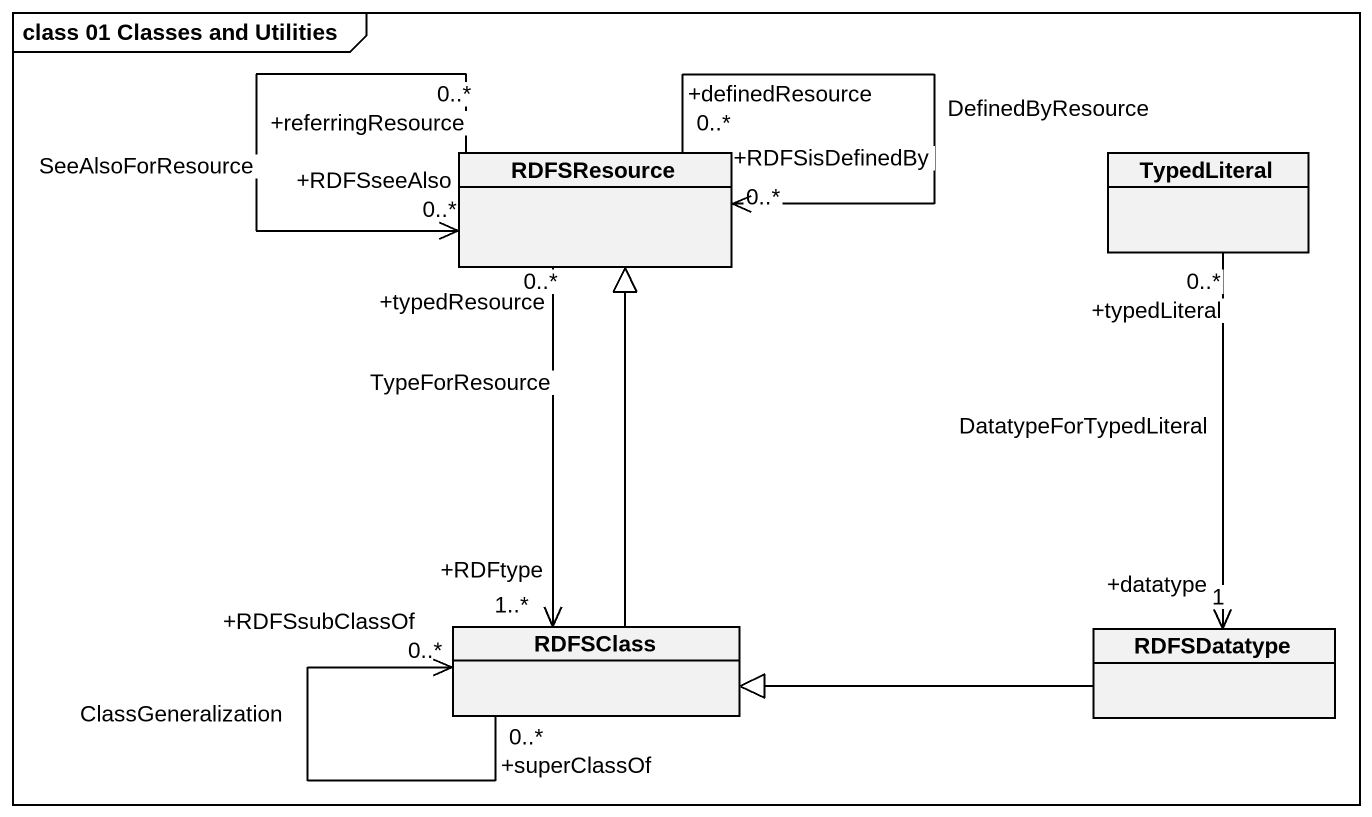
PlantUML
@startuml
mainframe class 01 Classes and Utilities
hide circle
hide empty members
class RDFSResource
class TypedLiteral
class RDFSClass
class RDFSDatatype
RDFSResource "+referringResource\n0..*" --> "+RDFSseeAlso\n0..*" RDFSResource : SeeAlsoForResource
RDFSResource "+definedResource\n0..*" --> "+RDFSisDefinedBy\n0..*" RDFSResource : DefinedByResource
RDFSResource "+typedResource\n0..*" --> "+RDFtype\n1..*" RDFSClass : TypeForResource
TypedLiteral "+typedLiteral\n0..*" --> "+datatype\n1" RDFSDatatype : DatatypeForTypedLiteral
RDFSClass -up-|> RDFSResource
RDFSClass "+superClassOf\n0..*" --> "+RDFSsubClassOf\n0..*" RDFSClass : ClassGeneralization
RDFSDatatype -left-|> RDFSClass
@enduml
